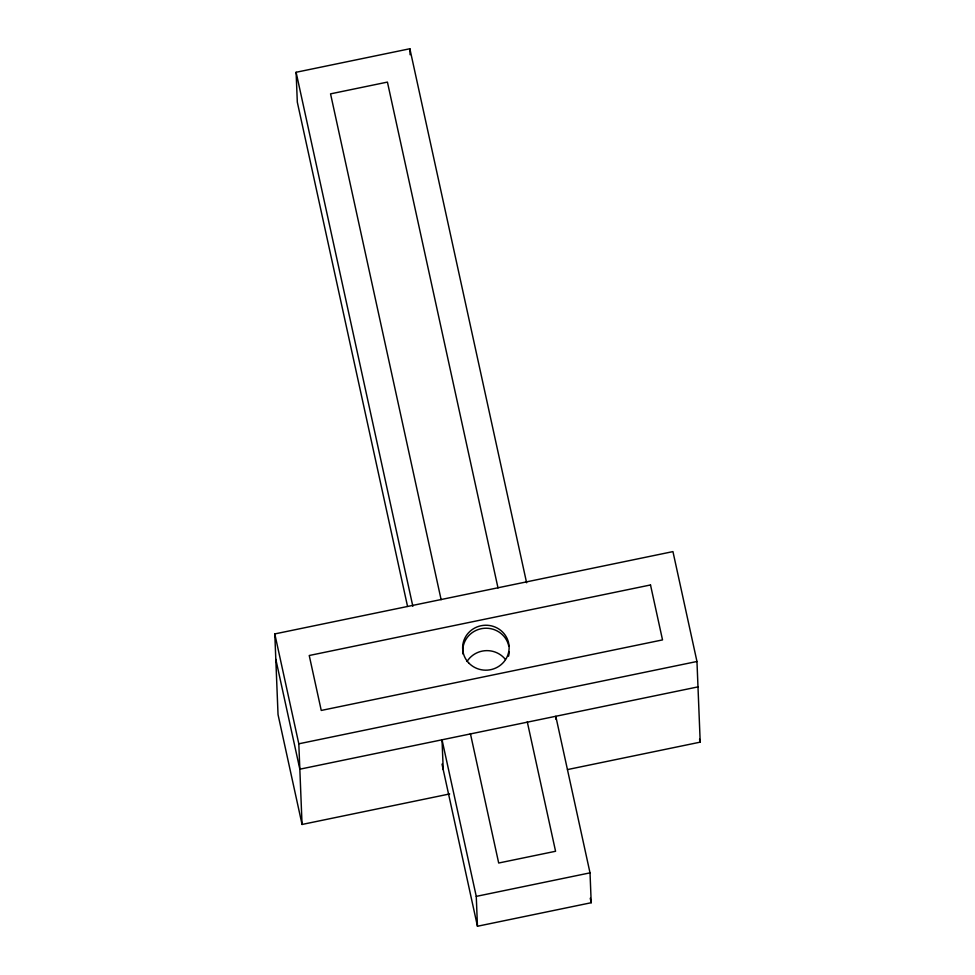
<?xml version="1.0" encoding="UTF-8"?>
<svg xmlns="http://www.w3.org/2000/svg" width="975" height="975" viewBox="0 0 975 975"><rect width="100%" height="100%" fill="white"/><g stroke="black" fill="none" stroke-linecap="round" stroke-linejoin="round"><path stroke-width="1.46" d="M407.55 606.426L297.314 102.143L296.108 72.272L409.866 48.75L526.61 582.782M449.682 793.943L302.055 824.46L278.033 714.578L274.792 633.921L672.945 551.606L696.967 661.489L700.208 742.146L567.487 769.58M302.055 824.46L298.813 743.803L696.967 661.489M697.99 686.888L299.837 769.19L275.815 659.307M590.021 872.857L591.216 902.728L477.457 926.25L476.263 896.378L590.021 872.857L555.872 716.662M699.562 739.184L700.208 742.146M590.241 898.267L591.216 902.728M498.006 587.937L387.428 82.095L330.549 93.856L441.127 599.698M527.28 721.829L555.567 851.273L498.688 863.021L470.401 733.59M296.108 72.272L412.852 606.304M442.114 740.183L476.263 896.378M442.016 764.108L477.457 926.25M274.792 633.921L298.813 743.803M555.787 716.284L555.908 719.27M442.028 739.793L443.235 769.665M409.866 48.75L410.109 54.722M509.218 651.836A23.254 22.474 -2.3 0 1 508.523 656.236M462.991 654.018A23.254 22.474 -2.3 0 1 481.906 628.582A23.254 22.474 -2.3 0 1 508.755 645.986M467.025 661.489A23.254 22.474 -2.3 0 1 505.44 659.49M650.508 584.963L309.233 655.505L321.25 710.446L662.525 639.905L650.508 584.963M468.573 662.768A23.254 22.474 -2.3 0 0 507.987 654.615A23.254 22.474 -2.3 0 0 481.077 625.731A23.254 22.474 -2.3 0 0 468.573 662.768"/></g></svg>
